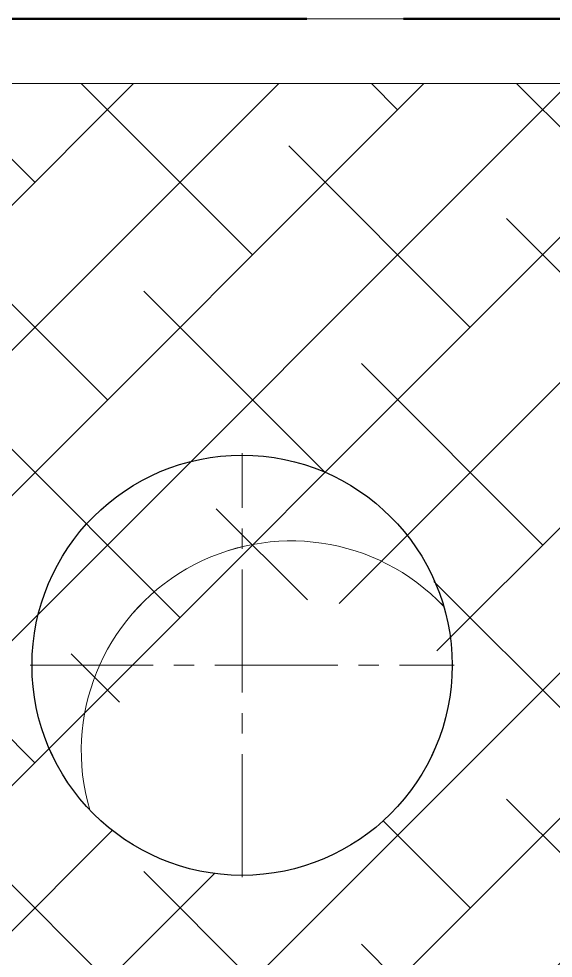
# Model space of a CAD drawing. Header units: millimetres. Extents: x 163705 to 1616509, y 81827 to 302547.
# Drawn here: x 1353395 to 1354222, y 143606 to 145060 of the extents above; entities that cross this region are included whole.
import ezdxf

# ---------------------------------------------------------------- set-up
doc = ezdxf.new("R2010")
doc.units = ezdxf.units.MM
doc.header["$LTSCALE"] = 10
doc.linetypes.add('ACAD_ISO02W100', pattern=[15, 12, -3])
doc.linetypes.add('CENTER2', pattern=[28.575000000000003, 19.05, -3.175, 3.175, -3.175])
for name, color, linetype, lineweight in [('1-中心线', 1, 'CENTER2', 0), ('1-剖面线', 8, 'Continuous', 0), ('1-填充', 8, 'Continuous', 18), ('1-设备轮廓', 2, 'Continuous', 18)]:
    doc.layers.add(name, color=color, linetype=linetype, lineweight=lineweight)

# ---------------------------------------------------------------- blocks, each defined once
blk = doc.blocks.new('G$CE8A1B22C')
blk.add_circle((328, 328), 325)
at = {"layer": '1-中心线'}
for p, q in [((328, 0), (328, 656)), ((0, 328), (656, 328))]:
    blk.add_line(p, q, dxfattribs=at)
at = {"layer": '1-剖面线'}
blk.add_arc((404.2622325858101, 195.3700302855868), 325, 43.51249705678474, 196.2853066204581, dxfattribs=at)
blk = doc.blocks.new('A$C642F63BD')
at = {"layer": '1-填充'}
h = blk.add_hatch(dxfattribs=at)
h.set_pattern_fill('ANSI38', color=256, scale=50)
h.set_pattern_definition([(45, (-1924.99928595731, -0.0002564871683716774), (-112.2532015133644, 112.2532015133644), []), (135, (-1924.99928595731, -0.0002564871683716774), (-336.7596045400932, 112.2532015133644), [396.875, -238.125])])
h.paths.add_polyline_path([(100.0003999569453, 1899.999830993067), (100.0003999569453, 99.99983082246035), (3975.000399954617, 99.99983082246035), (3975.000399954617, 1899.999830993067)])
h.paths.add_polyline_path([(1400.000399956945, 999.9998307028436, 0.6776078653042162), (839.30253058673, 776.2331790892844, 0.6776078653042158)], flags=16)
h.paths.add_polyline_path([(2750.000399956945, 1000.011354377493, 1), (3400.000399956945, 1000.011354377493, 1)], flags=16)
for points in [[(0.0003999569453299046, -0.0001691775396466255), (4075.000399954617, -0.0001691775396466255), (4075.000399954617, 1999.999830993067), (0.0003999569453299046, 1999.999830993067)], [(100.0003999569453, 99.99983082246035), (3975.000399954617, 99.99983082246035), (3975.000399954617, 1899.999830993067), (100.0003999569453, 1899.999830993067)]]:
    blk.add_lwpolyline(points, close=True, dxfattribs=at)
blk.add_blockref('G$CE8A1B22C', (747.0003999569453, 671.9998307028436))

msp = doc.modelspace()

# ---------------------------------------------------------------- linework, layer by layer
at = {"layer": '1-设备轮廓', "color": 5, "linetype": 'ACAD_ISO02W100', "lineweight": 50, "ltscale": 5}
msp.add_lwpolyline([(1350240.928494765, 145059.6317335198), (1393540.926102693, 145059.6317335198)], dxfattribs=at)

# ---------------------------------------------------------------- block references
for name, p in [('A$C642F63BD', (1352665.928094813, 143059.6319025267)), ('G$CE8A1B22C', (1353412.928494765, 143731.6432570408))]:
    msp.add_blockref(name, p)

doc.saveas('drawing.dxf')
